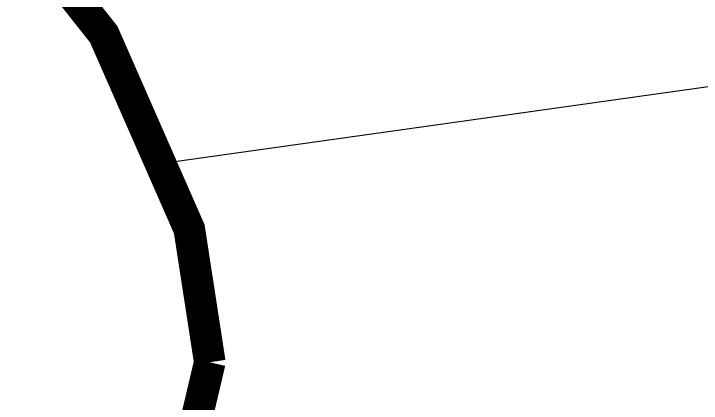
# Model space of a CAD drawing. Header units: inches. Extents: x -43639 to 75791, y -33466 to 47612.
# Drawn here: x 12990 to 19515, y 10562 to 14263 of the extents above; entities that cross this region are included whole.
import ezdxf

# ---------------------------------------------------------------- set-up
doc = ezdxf.new("R2010")
doc.units = ezdxf.units.IN
doc.header["$LTSCALE"] = 8
doc.header["$MEASUREMENT"] = 0
doc.layers.get('0').update_dxf_attribs({"linetype": 'CONTINUOUS'})
doc.layers.add('TOPOCREEK', color=5, linetype='CONTINUOUS')

msp = doc.modelspace()

# ---------------------------------------------------------------- linework, layer by layer
msp.add_line((24691.80138, 14288.47496), (14383.55501, 12837.61714))
at = {"layer": 'TOPOCREEK'}
msp.add_line((14383.55501, 12837.61714), (14850.69858, 10951.74782), dxfattribs=at)
at = {"layer": 'TOPOCREEK', "const_width": 300}
for points in [[(14850.69858, 10951.74782), (14655.89856, 12217.09235), (13844.2332, 14066.44213), (12740.36781, 15461.5656), (11766.36855, 16597.1312), (10402.77049, 17830.03084), (10175.50394, 18316.70203), (10175.50394, 18868.26238), (10597.5701, 19744.27009), (11084.56973, 20360.71991), (11668.96896, 21074.5041), (12253.36818, 21528.73039), (12610.50127, 21626.06445), (13324.76704, 21463.84092), (14071.49934, 21301.61709), (14688.36551, 21301.61709), (15175.36472, 21561.17498), (15207.83126, 21885.62233), (15013.03165, 22242.51427), (14980.56512, 23086.0774)], [(2438.81183, 4008.87849), (3876.97775, 4203.24373), (5208.10969, 4722.3595), (6376.90814, 5728.14615), (7285.97393, 7090.82474), (7935.30663, 8161.50086), (8779.43894, 8810.39557), (9720.97084, 9069.95346), (10857.30318, 9199.7324), (11896.23509, 9491.73487), (12967.63395, 9783.73734), (14039.03281, 9913.51628), (14720.83204, 10400.18746), (14850.69858, 10951.74782)]]:
    msp.add_lwpolyline(points, dxfattribs=at)

doc.saveas('drawing.dxf')
